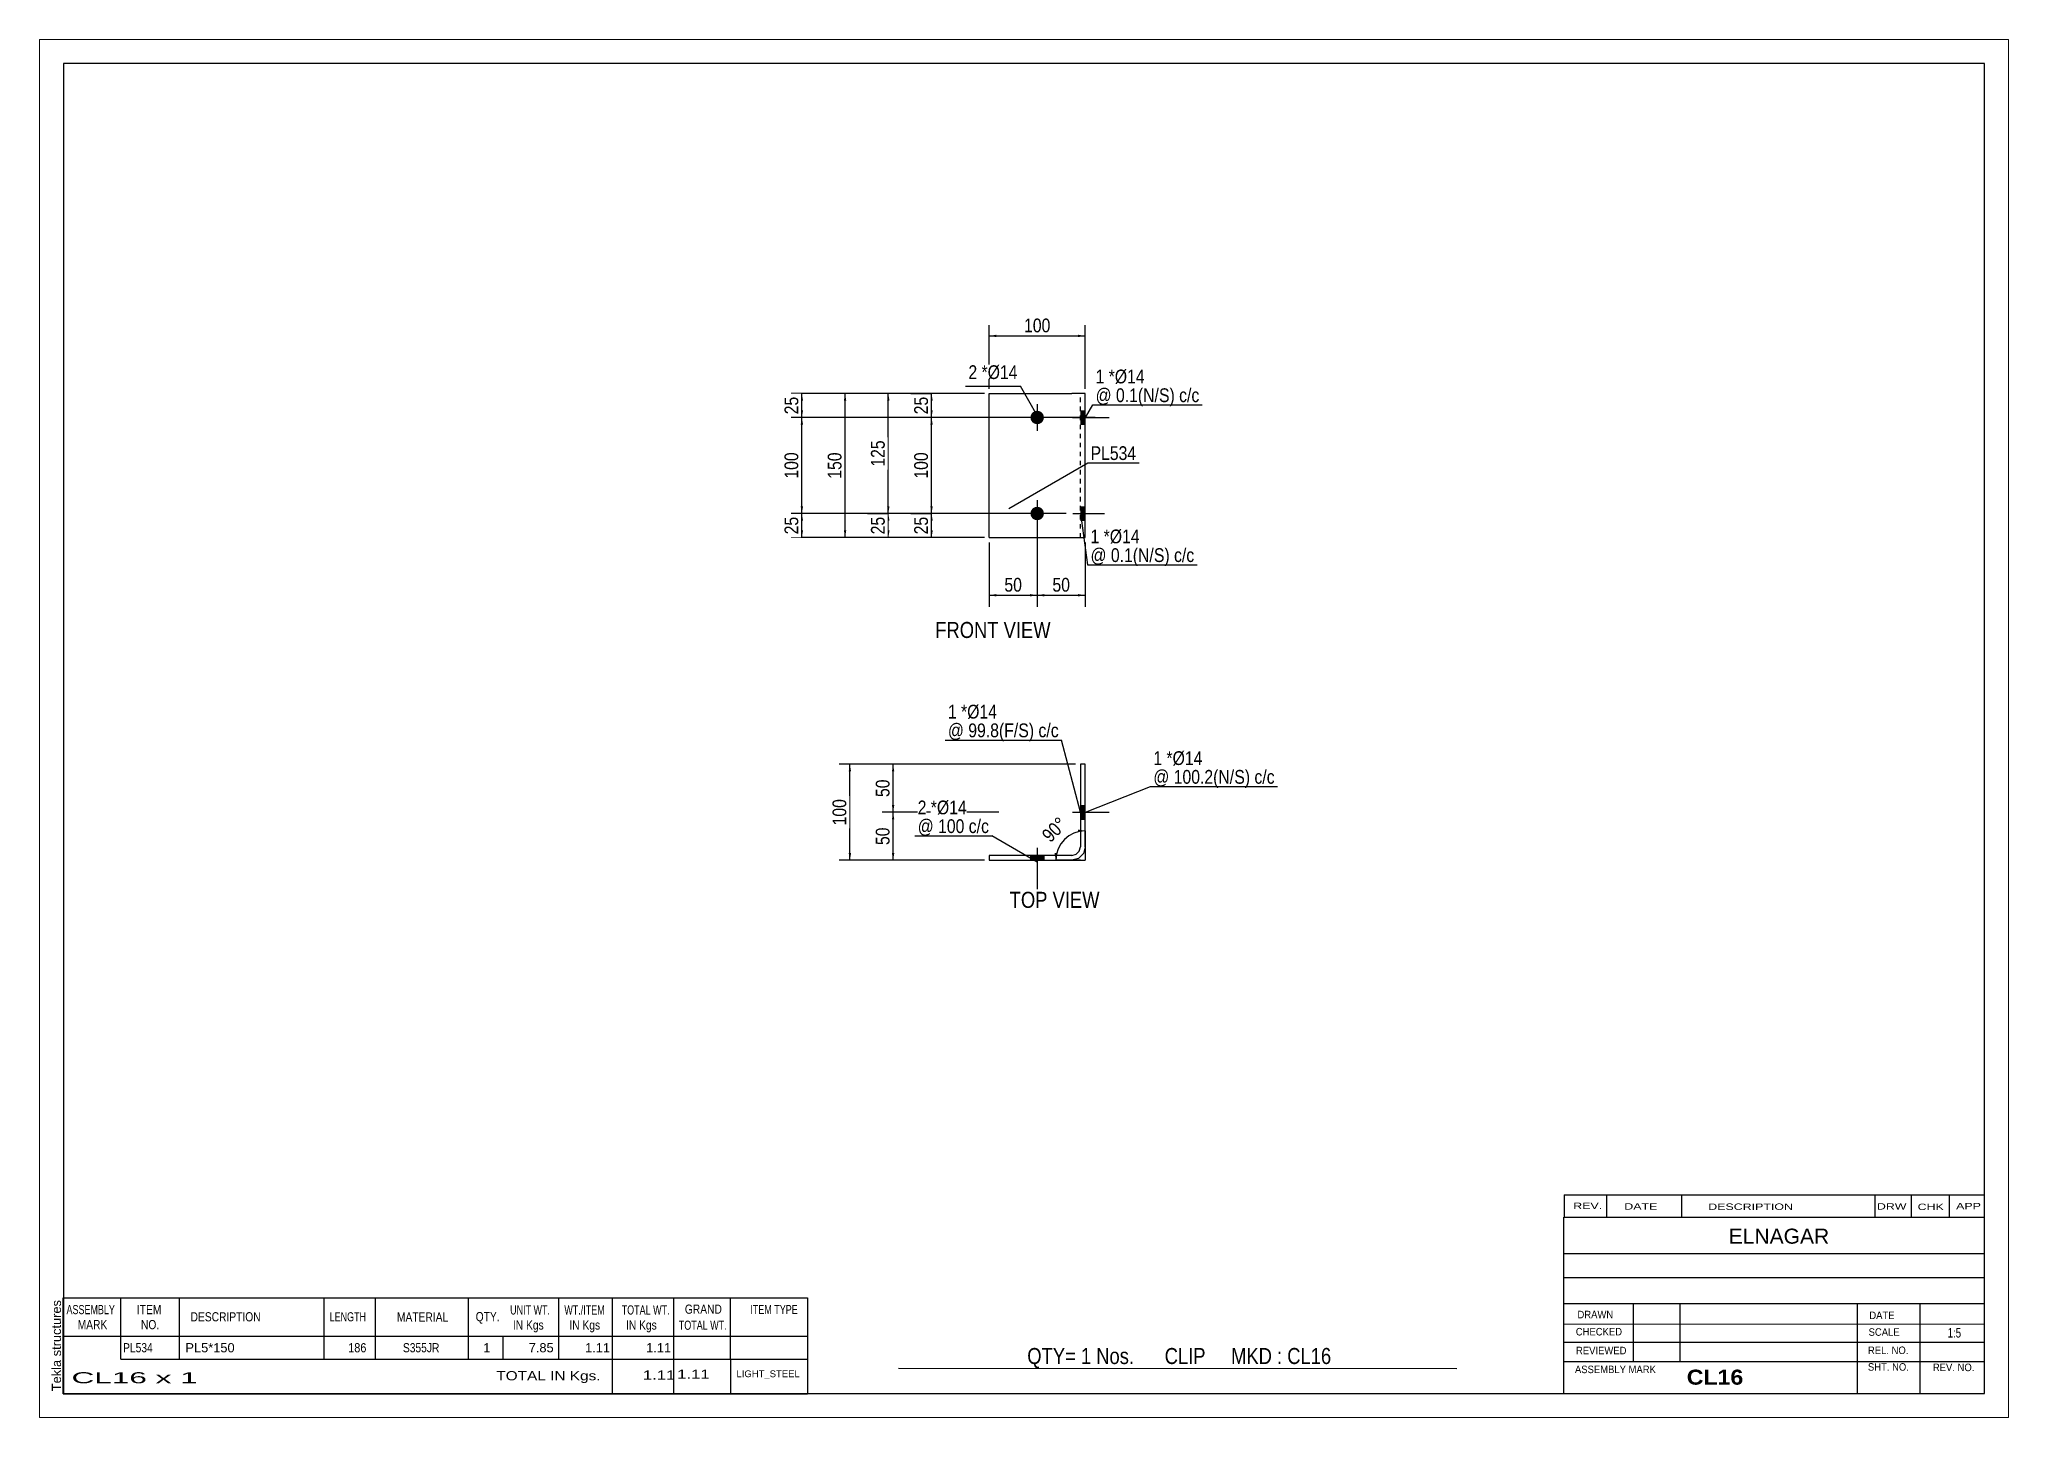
# Paper-space layout 'Layout1' of a CAD drawing. Header units: millimetres. Extents: x 0 to 410, y 0 to 287.
# The model-space entities are those that its viewports show. They can reach past a viewport. Long polylines and large blocks are cut down to what shows.
import ezdxf

# ---------------------------------------------------------------- set-up
doc = ezdxf.new("R2010")
doc.units = ezdxf.units.MM
doc.linetypes.add('DXK_LINE_DOT1', pattern=[1.8814, 0.9407, -0.9407])
doc.layers.add('Viewport layer', color=7, linetype='Continuous', plot=False)
doc.styles.add('Arial', font='ARIAL.TTF', dxfattribs={"height": 0.2})
doc.styles.add('Arial Bold', font='ARIALBD.TTF', dxfattribs={"height": 0.2})
doc.styles.add('Arial Narrow', font='ARIALN.TTF', dxfattribs={"height": 0.2})

# ---------------------------------------------------------------- blocks, each defined once
blk = doc.blocks.new('Unknown-629170742-1215')
at = {"color": 5, "linetype": 'Continuous'}
for p, q in [((405, 282), (5, 282)), ((5, 282), (5, 5)), ((405, 5), (405, 282)), ((5, 5), (405, 5))]:
    blk.add_line(p, q, dxfattribs=at)
at = {"color": 174, "linetype": 'Continuous', "style": 'Arial'}
blk.add_text('Tekla structures', height=1.9102, rotation=90, dxfattribs=at).set_placement((4.5, 5.5))
blk = doc.blocks.new('Unknown-629170742-11 - 1408')
at = {"color": 0, "linetype": 'Continuous'}
blk.add_wipeout([(210.59, 162.35), (210.59, 165.85), (186.52, 165.85), (186.52, 162.35)], dxfattribs=at)
at = {"color": 96, "linetype": 'Continuous', "style": 'Arial Narrow'}
blk.add_text('FRONT VIEW', height=3.34, dxfattribs=at).set_placement((186.52, 162.35))
blk = doc.blocks.new('Unknown-629170742-12 - 1236')
at = {"color": 0, "linetype": 'Continuous'}
blk.add_wipeout([(220.77, 106.15), (220.77, 109.65), (202.02, 109.65), (202.02, 106.15)], dxfattribs=at)
at = {"color": 96, "linetype": 'Continuous', "style": 'Arial Narrow'}
blk.add_text('TOP VIEW', height=3.34, dxfattribs=at).set_placement((202.02, 106.15))
blk = doc.blocks.new('Part-629170742-1425 - 1408')
at = {"color": 2, "linetype": 'Continuous'}
for p, q in [((197.75, 183.25), (197.75, 213.25)), ((197.75, 213.25), (214.95, 213.25)), ((217.75, 213.25), (214.95, 213.25)), ((217.75, 183.25), (217.75, 213.25)), ((197.75, 183.25), (217.75, 183.25))]:
    blk.add_line(p, q, dxfattribs=at)
at = {"color": 7, "linetype": 'DXK_LINE_DOT1'}
for p, q in [((216.75, 213.25), (215.85, 213.25)), ((216.75, 183.25), (216.75, 213.25))]:
    blk.add_line(p, q, dxfattribs=at)
blk = doc.blocks.new('Bolt-629170742-1498 - 1408')
at = {"linetype": 'Continuous'}
for points in [[(207.75, 209.67), (208.04, 209.64), (208.32, 209.55), (208.57, 209.4), (208.79, 209.21), (208.96, 208.97), (209.08, 208.7), (209.14, 208.42), (209.14, 208.12), (209.08, 207.84), (208.96, 207.57), (208.79, 207.33), (208.57, 207.14), (208.32, 206.99), (208.04, 206.9), (207.75, 206.87), (207.46, 206.9), (207.18, 206.99), (206.93, 207.14), (206.71, 207.33), (206.54, 207.57), (206.42, 207.84), (206.36, 208.12), (206.36, 208.42), (206.42, 208.7), (206.54, 208.97), (206.71, 209.21), (206.93, 209.4), (207.18, 209.55), (207.46, 209.64)], [(207.75, 189.67), (208.04, 189.64), (208.32, 189.55), (208.57, 189.4), (208.79, 189.21), (208.96, 188.97), (209.08, 188.7), (209.14, 188.42), (209.14, 188.12), (209.08, 187.84), (208.96, 187.57), (208.79, 187.33), (208.57, 187.14), (208.32, 186.99), (208.04, 186.9), (207.75, 186.87), (207.46, 186.9), (207.18, 186.99), (206.93, 187.14), (206.71, 187.33), (206.54, 187.57), (206.42, 187.84), (206.36, 188.12), (206.36, 188.42), (206.42, 188.7), (206.54, 188.97), (206.71, 189.21), (206.93, 189.4), (207.18, 189.55), (207.46, 189.64)]]:
    blk.add_hatch(color=3, dxfattribs=at).paths.add_polyline_path(points)
at = {"color": 3, "linetype": 'Continuous'}
for p, q in [((207.75, 211.07), (207.75, 205.47)), ((210.55, 208.27), (204.95, 208.27)), ((207.75, 191.07), (207.75, 185.47)), ((210.55, 188.27), (204.95, 188.27))]:
    blk.add_line(p, q, dxfattribs=at)
blk = doc.blocks.new('Bolt-629170742-1462 - 1408')
at = {"linetype": 'Continuous'}
blk.add_hatch(color=3, dxfattribs=at).paths.add_polyline_path([(216.75, 209.67), (216.75, 206.87), (217.75, 206.87), (217.75, 209.67)])
at = {"color": 3, "linetype": 'Continuous'}
for p, q in [((216.75, 209.67), (217.75, 209.67)), ((215.13, 208.27), (222.73, 208.27)), ((216.75, 206.87), (217.75, 206.87))]:
    blk.add_line(p, q, dxfattribs=at)
blk = doc.blocks.new('Bolt-629170742-1503 - 1408')
at = {"linetype": 'Continuous'}
blk.add_hatch(color=3, dxfattribs=at).paths.add_polyline_path([(216.75, 189.67), (216.75, 186.87), (217.75, 186.87), (217.75, 189.67)])
at = {"color": 3, "linetype": 'Continuous'}
for p, q in [((216.75, 189.67), (217.75, 189.67)), ((215.15, 188.27), (221.75, 188.27)), ((216.75, 186.87), (217.75, 186.87))]:
    blk.add_line(p, q, dxfattribs=at)
blk = doc.blocks.new('Bolt-629170742-1351 - 1236')
at = {"linetype": 'Continuous'}
blk.add_hatch(color=3, dxfattribs=at).paths.add_polyline_path([(217.75, 124.66), (217.75, 127.46), (216.75, 127.46), (216.75, 124.66)])
at = {"color": 3, "linetype": 'Continuous'}
for p, q in [((216.75, 127.46), (217.75, 127.46)), ((215.15, 126.06), (221.75, 126.06)), ((216.75, 124.66), (217.75, 124.66))]:
    blk.add_line(p, q, dxfattribs=at)
blk = doc.blocks.new('Part-629170742-1239 - 1236')
at = {"color": 2, "linetype": 'Continuous'}
for p, q in [((216.75, 136.06), (216.75, 118.86)), ((217.75, 136.06), (216.75, 136.06)), ((217.75, 118.86), (217.75, 136.06)), ((197.75, 117.06), (197.75, 116.06)), ((214.95, 117.06), (197.75, 117.06)), ((197.75, 116.06), (214.95, 116.06)), ((214.95, 117.06), (215.85, 117.3)), ((216.35, 116.44), (214.95, 116.06)), ((215.85, 117.3), (216.51, 117.96)), ((217.37, 117.46), (216.35, 116.44)), ((216.51, 117.96), (216.75, 118.86)), ((217.75, 118.86), (217.37, 117.46))]:
    blk.add_line(p, q, dxfattribs=at)
blk = doc.blocks.new('Bolt-629170742-1277 - 1236')
at = {"linetype": 'Continuous'}
blk.add_hatch(color=3, dxfattribs=at).paths.add_polyline_path([(217.75, 124.65), (217.75, 127.45), (216.75, 127.45), (216.75, 124.65)])
at = {"color": 3, "linetype": 'Continuous'}
for p, q in [((216.75, 127.45), (217.75, 127.45)), ((215.13, 126.05), (222.73, 126.05)), ((216.75, 124.65), (217.75, 124.65))]:
    blk.add_line(p, q, dxfattribs=at)
blk = doc.blocks.new('Bolt-629170742-1314 - 1236')
at = {"linetype": 'Continuous'}
blk.add_hatch(color=3, dxfattribs=at).paths.add_polyline_path([(209.15, 117.06), (206.35, 117.06), (206.35, 116.06), (209.15, 116.06)])
blk.add_hatch(color=3, dxfattribs=at).paths.add_polyline_path([(209.15, 117.06), (206.35, 117.06), (206.35, 116.06), (209.15, 116.06)])
at = {"color": 3, "linetype": 'Continuous'}
for p, q in [((206.35, 117.06), (206.35, 116.06)), ((206.35, 117.06), (206.35, 116.06)), ((207.75, 118.66), (207.75, 110.06)), ((207.75, 118.66), (207.75, 110.06)), ((209.15, 117.06), (209.15, 116.06)), ((209.15, 117.06), (209.15, 116.06))]:
    blk.add_line(p, q, dxfattribs=at)
blk = doc.blocks.new('StraightDimension-629170742-1591 - 1408')
at = {"linetype": 'Continuous'}
for points in [[(176.5, 186.77), (176.75, 188.27), (177, 186.77)], [(177, 184.75), (176.75, 183.25), (176.5, 184.75)]]:
    blk.add_hatch(color=7, dxfattribs=at).paths.add_polyline_path(points)
at = {"color": 7, "linetype": 'Continuous'}
for p, q in [((213.75, 188.27), (174.5, 188.27)), ((176.75, 183.25), (176.75, 188.27)), ((196.75, 183.25), (174.5, 183.25))]:
    blk.add_line(p, q, dxfattribs=at)
at = {"color": 0}
blk.add_wipeout([(176.6, 188.19), (172.4, 188.19), (172.4, 183.33), (176.6, 183.33)], dxfattribs=at)
at = {"color": 3, "style": 'Arial Narrow'}
blk.add_text('25', height=2.863, rotation=90.0002, dxfattribs=at).set_placement((176, 183.93))
blk = doc.blocks.new('StraightDimension-629170742-1562 - 1408')
at = {"linetype": 'Continuous'}
for points in [[(185.5, 186.77), (185.75, 188.27), (186, 186.77)], [(186, 184.75), (185.75, 183.25), (185.5, 184.75)]]:
    blk.add_hatch(color=7, dxfattribs=at).paths.add_polyline_path(points)
at = {"color": 7, "linetype": 'Continuous'}
for p, q in [((213.75, 188.27), (183.5, 188.27)), ((185.75, 183.25), (185.75, 188.27)), ((196.75, 183.25), (183.5, 183.25))]:
    blk.add_line(p, q, dxfattribs=at)
at = {"color": 0}
blk.add_wipeout([(185.6, 188.19), (181.4, 188.19), (181.4, 183.33), (185.6, 183.33)], dxfattribs=at)
at = {"color": 3, "style": 'Arial Narrow'}
blk.add_text('25', height=2.863, rotation=90.0002, dxfattribs=at).set_placement((185, 183.93))
blk = doc.blocks.new('StraightDimension-629170742-1505 - 1408')
at = {"linetype": 'Continuous'}
for points in [[(209.25, 171), (207.75, 171.25), (209.25, 171.5)], [(216.25, 171.5), (217.75, 171.25), (216.25, 171)]]:
    blk.add_hatch(color=7, dxfattribs=at).paths.add_polyline_path(points)
at = {"color": 7, "linetype": 'Continuous'}
for p, q in [((207.75, 187.27), (207.75, 168.85)), ((217.75, 182.25), (217.75, 168.85)), ((207.75, 171.25), (217.75, 171.25))]:
    blk.add_line(p, q, dxfattribs=at)
at = {"color": 0}
blk.add_wipeout([(215.18, 171.4), (215.18, 175.6), (210.32, 175.6), (210.32, 171.4)], dxfattribs=at)
at = {"color": 3, "style": 'Arial Narrow'}
blk.add_text('50', height=2.863, dxfattribs=at).set_placement((210.92, 172))
blk = doc.blocks.new('StraightDimension-629170742-1516 - 1408')
at = {"linetype": 'Continuous'}
for points in [[(199.25, 171), (197.75, 171.25), (199.25, 171.5)], [(206.25, 171.5), (207.75, 171.25), (206.25, 171)]]:
    blk.add_hatch(color=7, dxfattribs=at).paths.add_polyline_path(points)
at = {"color": 7, "linetype": 'Continuous'}
for p, q in [((207.75, 187.27), (207.75, 168.85)), ((197.75, 182.25), (197.75, 168.85)), ((197.75, 171.25), (207.75, 171.25))]:
    blk.add_line(p, q, dxfattribs=at)
at = {"color": 0}
blk.add_wipeout([(205.18, 171.4), (205.18, 175.6), (200.32, 175.6), (200.32, 171.4)], dxfattribs=at)
at = {"color": 3, "style": 'Arial Narrow'}
blk.add_text('50', height=2.863, dxfattribs=at).set_placement((200.92, 172))
blk = doc.blocks.new('StraightDimension-629170742-1527 - 1408')
at = {"linetype": 'Continuous'}
for points in [[(199.25, 225), (197.75, 225.25), (199.25, 225.5)], [(216.25, 225.5), (217.75, 225.25), (216.25, 225)]]:
    blk.add_hatch(color=7, dxfattribs=at).paths.add_polyline_path(points)
at = {"color": 7, "linetype": 'Continuous'}
for p, q in [((197.75, 214.25), (197.75, 227.5)), ((217.75, 214.25), (217.75, 227.5)), ((197.75, 225.25), (217.75, 225.25))]:
    blk.add_line(p, q, dxfattribs=at)
at = {"color": 0}
blk.add_wipeout([(211.09, 225.4), (211.09, 229.6), (204.41, 229.6), (204.41, 225.4)], dxfattribs=at)
at = {"color": 3, "style": 'Arial Narrow'}
blk.add_text('100', height=2.863, dxfattribs=at).set_placement((205.01, 226))
blk = doc.blocks.new('StraightDimension-629170742-1532 - 1408')
at = {"linetype": 'Continuous'}
for points in [[(185.5, 211.75), (185.75, 213.25), (186, 211.75)], [(186, 209.77), (185.75, 208.27), (185.5, 209.77)]]:
    blk.add_hatch(color=7, dxfattribs=at).paths.add_polyline_path(points)
at = {"color": 7, "linetype": 'Continuous'}
for p, q in [((196.75, 213.25), (183.5, 213.25)), ((185.75, 208.27), (185.75, 213.25)), ((219.81, 208.27), (183.5, 208.27))]:
    blk.add_line(p, q, dxfattribs=at)
at = {"color": 0}
blk.add_wipeout([(185.6, 213.19), (181.4, 213.19), (181.4, 208.33), (185.6, 208.33)], dxfattribs=at)
at = {"color": 3, "style": 'Arial Narrow'}
blk.add_text('25', height=2.863, rotation=90.0002, dxfattribs=at).set_placement((185, 208.93))
blk = doc.blocks.new('StraightDimension-629170742-1542 - 1408')
at = {"linetype": 'Continuous'}
for points in [[(185.5, 206.77), (185.75, 208.27), (186, 206.77)], [(186, 189.77), (185.75, 188.27), (185.5, 189.77)]]:
    blk.add_hatch(color=7, dxfattribs=at).paths.add_polyline_path(points)
at = {"color": 7, "linetype": 'Continuous'}
for p, q in [((219.81, 208.27), (183.5, 208.27)), ((185.75, 188.27), (185.75, 208.27)), ((213.75, 188.27), (183.5, 188.27))]:
    blk.add_line(p, q, dxfattribs=at)
at = {"color": 0}
blk.add_wipeout([(185.6, 201.61), (181.4, 201.61), (181.4, 194.93), (185.6, 194.93)], dxfattribs=at)
at = {"color": 3, "style": 'Arial Narrow'}
blk.add_text('100', height=2.863, rotation=90.0002, dxfattribs=at).set_placement((185, 195.53))
blk = doc.blocks.new('StraightDimension-629170742-1578 - 1408')
at = {"linetype": 'Continuous'}
for points in [[(176.5, 211.75), (176.75, 213.25), (177, 211.75)], [(177, 189.77), (176.75, 188.27), (176.5, 189.77)]]:
    blk.add_hatch(color=7, dxfattribs=at).paths.add_polyline_path(points)
at = {"color": 7, "linetype": 'Continuous'}
for p, q in [((196.75, 213.25), (174.5, 213.25)), ((176.75, 188.27), (176.75, 213.25)), ((213.75, 188.27), (174.5, 188.27))]:
    blk.add_line(p, q, dxfattribs=at)
at = {"color": 0}
blk.add_wipeout([(176.6, 204.1), (172.4, 204.1), (172.4, 197.42), (176.6, 197.42)], dxfattribs=at)
at = {"color": 3, "style": 'Arial Narrow'}
blk.add_text('125', height=2.863, rotation=90.0002, dxfattribs=at).set_placement((176, 198.02))
blk = doc.blocks.new('StraightDimension-629170742-1607 - 1408')
at = {"linetype": 'Continuous'}
for points in [[(167.5, 211.75), (167.75, 213.25), (168, 211.75)], [(168, 184.75), (167.75, 183.25), (167.5, 184.75)]]:
    blk.add_hatch(color=7, dxfattribs=at).paths.add_polyline_path(points)
at = {"color": 7, "linetype": 'Continuous'}
for p, q in [((196.75, 213.25), (165.5, 213.25)), ((167.75, 183.25), (167.75, 213.25)), ((196.75, 183.25), (165.5, 183.25))]:
    blk.add_line(p, q, dxfattribs=at)
at = {"color": 0}
blk.add_wipeout([(167.6, 201.59), (163.4, 201.59), (163.4, 194.91), (167.6, 194.91)], dxfattribs=at)
at = {"color": 3, "style": 'Arial Narrow'}
blk.add_text('150', height=2.863, rotation=90.0002, dxfattribs=at).set_placement((167, 195.51))
blk = doc.blocks.new('StraightDimension-629170742-1614 - 1408')
at = {"linetype": 'Continuous'}
for points in [[(158.5, 211.75), (158.75, 213.25), (159, 211.75)], [(159, 209.77), (158.75, 208.27), (158.5, 209.77)]]:
    blk.add_hatch(color=7, dxfattribs=at).paths.add_polyline_path(points)
at = {"color": 7, "linetype": 'Continuous'}
for p, q in [((196.75, 213.25), (156.5, 213.25)), ((158.75, 208.27), (158.75, 213.25)), ((206.75, 208.27), (156.5, 208.27))]:
    blk.add_line(p, q, dxfattribs=at)
at = {"color": 0}
blk.add_wipeout([(158.6, 213.19), (154.4, 213.19), (154.4, 208.33), (158.6, 208.33)], dxfattribs=at)
at = {"color": 3, "style": 'Arial Narrow'}
blk.add_text('25', height=2.863, rotation=90.0002, dxfattribs=at).set_placement((158, 208.93))
blk = doc.blocks.new('StraightDimension-629170742-1620 - 1408')
at = {"linetype": 'Continuous'}
for points in [[(158.5, 206.77), (158.75, 208.27), (159, 206.77)], [(159, 189.77), (158.75, 188.27), (158.5, 189.77)]]:
    blk.add_hatch(color=7, dxfattribs=at).paths.add_polyline_path(points)
at = {"color": 7, "linetype": 'Continuous'}
for p, q in [((206.75, 208.27), (156.5, 208.27)), ((158.75, 188.27), (158.75, 208.27)), ((206.75, 188.27), (156.5, 188.27))]:
    blk.add_line(p, q, dxfattribs=at)
at = {"color": 0}
blk.add_wipeout([(158.6, 201.61), (154.4, 201.61), (154.4, 194.93), (158.6, 194.93)], dxfattribs=at)
at = {"color": 3, "style": 'Arial Narrow'}
blk.add_text('100', height=2.863, rotation=90.0002, dxfattribs=at).set_placement((158, 195.53))
blk = doc.blocks.new('StraightDimension-629170742-1628 - 1408')
at = {"linetype": 'Continuous'}
for points in [[(158.5, 186.77), (158.75, 188.27), (159, 186.77)], [(159, 184.75), (158.75, 183.25), (158.5, 184.75)]]:
    blk.add_hatch(color=7, dxfattribs=at).paths.add_polyline_path(points)
at = {"color": 7, "linetype": 'Continuous'}
for p, q in [((206.75, 188.27), (156.5, 188.27)), ((158.75, 183.25), (158.75, 188.27)), ((196.75, 183.25), (156.5, 183.25))]:
    blk.add_line(p, q, dxfattribs=at)
at = {"color": 0}
blk.add_wipeout([(158.6, 188.19), (154.4, 188.19), (154.4, 183.33), (158.6, 183.33)], dxfattribs=at)
at = {"color": 3, "style": 'Arial Narrow'}
blk.add_text('25', height=2.863, rotation=90.0002, dxfattribs=at).set_placement((158, 183.93))
blk = doc.blocks.new('AngleDimension-629170742-1353 - 1236')
at = {"linetype": 'Continuous'}
for points in [[(216.25, 122.45), (217.75, 122.2), (216.25, 121.95)], [(211.86, 117.56), (211.61, 116.06), (211.36, 117.56)]]:
    blk.add_hatch(color=7, dxfattribs=at).paths.add_polyline_path(points)
at = {"color": 7, "linetype": 'Continuous'}
for p, q in [((217.75, 122.2), (217.75, 116.06)), ((216.75, 116.06), (211.61, 116.06)), ((211.61, 116.06), (217.75, 116.06))]:
    blk.add_line(p, q, dxfattribs=at)
blk.add_arc((217.75, 116.06), 6.14, 90, 180, dxfattribs=at)
at = {"color": 0}
blk.add_wipeout([(215.06, 123.32), (212.09, 126.29), (207.52, 121.73), (210.49, 118.76)], dxfattribs=at)
at = {"color": 3, "style": 'Arial Narrow'}
blk.add_text('90°', height=2.863, rotation=45.0001, dxfattribs=at).set_placement((210.49, 119.6))
blk = doc.blocks.new('StraightDimension-629170742-1360 - 1236')
at = {"linetype": 'Continuous'}
for points in [[(177.5, 134.56), (177.75, 136.06), (178, 134.56)], [(178, 127.56), (177.75, 126.06), (177.5, 127.56)]]:
    blk.add_hatch(color=7, dxfattribs=at).paths.add_polyline_path(points)
at = {"color": 7, "linetype": 'Continuous'}
for p, q in [((215.75, 136.06), (175.5, 136.06)), ((177.75, 126.06), (177.75, 136.06)), ((199.75, 126.06), (175.5, 126.06))]:
    blk.add_line(p, q, dxfattribs=at)
at = {"color": 0}
blk.add_wipeout([(177.6, 133.49), (173.4, 133.49), (173.4, 128.63), (177.6, 128.63)], dxfattribs=at)
at = {"color": 3, "style": 'Arial Narrow'}
blk.add_text('50', height=2.863, rotation=90.0002, dxfattribs=at).set_placement((177, 129.23))
blk = doc.blocks.new('StraightDimension-629170742-1382 - 1236')
at = {"linetype": 'Continuous'}
for points in [[(177.5, 124.56), (177.75, 126.06), (178, 124.56)], [(178, 117.56), (177.75, 116.06), (177.5, 117.56)]]:
    blk.add_hatch(color=7, dxfattribs=at).paths.add_polyline_path(points)
at = {"color": 7, "linetype": 'Continuous'}
for p, q in [((199.75, 126.06), (175.5, 126.06)), ((177.75, 116.06), (177.75, 126.06)), ((196.75, 116.06), (175.5, 116.06))]:
    blk.add_line(p, q, dxfattribs=at)
at = {"color": 0}
blk.add_wipeout([(177.6, 123.49), (173.4, 123.49), (173.4, 118.63), (177.6, 118.63)], dxfattribs=at)
at = {"color": 3, "style": 'Arial Narrow'}
blk.add_text('50', height=2.863, rotation=90.0002, dxfattribs=at).set_placement((177, 119.23))
blk = doc.blocks.new('StraightDimension-629170742-1393 - 1236')
at = {"linetype": 'Continuous'}
for points in [[(168.5, 134.56), (168.75, 136.06), (169, 134.56)], [(169, 117.56), (168.75, 116.06), (168.5, 117.56)]]:
    blk.add_hatch(color=7, dxfattribs=at).paths.add_polyline_path(points)
at = {"color": 7, "linetype": 'Continuous'}
for p, q in [((215.75, 136.06), (166.5, 136.06)), ((168.75, 116.06), (168.75, 136.06)), ((196.75, 116.06), (166.5, 116.06))]:
    blk.add_line(p, q, dxfattribs=at)
at = {"color": 0}
blk.add_wipeout([(168.6, 129.41), (164.4, 129.41), (164.4, 122.72), (168.6, 122.72)], dxfattribs=at)
at = {"color": 3, "style": 'Arial Narrow'}
blk.add_text('100', height=2.863, rotation=90.0002, dxfattribs=at).set_placement((168, 123.32))
blk = doc.blocks.new('CBS_BOM-629170742-1733')
at = {"color": 7, "linetype": 'Continuous'}
for p, q in [((4.97, 16.97), (4.97, 24.97)), ((4.97, 24.97), (159.89, 24.97)), ((16.97, 16.97), (16.97, 24.97)), ((29.16, 16.97), (29.16, 24.97)), ((59.32, 16.97), (59.32, 24.97)), ((70, 16.97), (70, 24.97)), ((89.32, 16.97), (89.32, 24.97)), ((108.12, 16.97), (108.12, 24.97)), ((119.33, 16.97), (119.33, 24.97)), ((132.12, 16.97), (132.12, 24.97)), ((143.87, 16.97), (143.87, 24.97)), ((159.89, 24.96), (159.89, 16.98)), ((4.97, 16.97), (159.89, 16.97)), ((4.97, 12.17), (4.97, 16.97)), ((16.97, 12.17), (16.97, 16.97)), ((29.16, 12.17), (29.16, 16.97)), ((59.32, 12.17), (59.32, 16.97)), ((70, 12.17), (70, 16.97)), ((89.32, 12.17), (89.32, 16.97)), ((96.58, 12.17), (96.58, 16.97)), ((108.12, 12.17), (108.12, 16.97)), ((119.33, 12.17), (119.33, 16.97)), ((132.12, 12.17), (132.12, 16.97)), ((143.89, 12.17), (143.89, 16.97)), ((159.89, 16.96), (159.89, 12.17)), ((4.97, 4.97), (4.97, 12.15)), ((16.97, 12.17), (159.89, 12.17)), ((119.33, 4.97), (119.33, 12.15)), ((132.12, 4.97), (132.12, 12.15)), ((143.93, 4.97), (143.93, 12.15)), ((159.89, 12.17), (159.89, 4.97)), ((4.97, 4.97), (159.89, 4.97))]:
    blk.add_line(p, q, dxfattribs=at)
at = {"color": 3, "linetype": 'Continuous', "style": 'Arial'}
for s, height, width, p in [('ASSEMBLY', 1.91, 0.7, (5.65, 21.54)), ('ITEM', 1.91, 0.8, (20.3, 21.54)), ('DESCRIPTION', 1.9102, 0.8, (31.48, 20.04)), ('LENGTH', 1.91, 0.7, (60.43, 20.04)), ('MATERIAL', 1.91, 0.8, (74.45, 19.99)), ('QTY.', 1.91, 0.8, (90.84, 20.07)), ('UNIT WT.', 1.91, 0.7, (98.01, 21.47)), ('WT./ITEM', 1.91, 0.7, (109.3, 21.47)), ('TOTAL WT.', 1.91, 0.7, (121.24, 21.47)), ('GRAND', 1.91, 0.8, (134.39, 21.63)), ('ITEM TYPE', 1.91, 0.7, (148.03, 21.55)), ('MARK', 1.91, 0.8, (7.97, 18.41)), ('NO.', 1.91, 0.8, (21.15, 18.41)), ('IN Kgs', 1.91, 0.8, (98.59, 18.33)), ('IN Kgs', 1.91, 0.8, (110.34, 18.33)), ('IN Kgs', 1.91, 0.8, (122.13, 18.33)), ('TOTAL WT.', 1.91, 0.7, (133.13, 18.29))]:
    blk.add_text(s, height=height, dxfattribs=dict(at, width=width)).set_placement(p)
at = {"color": 7, "linetype": 'Continuous', "style": 'Arial'}
for s, width, p in [('PL534', 0.8, (17.43, 13.6)), ('186', 0.85, (64.3, 13.6)), ('S355JR', 0.8, (75.69, 13.6))]:
    blk.add_text(s, height=1.91, dxfattribs=dict(at, width=width)).set_placement(p)
for s, p in [('PL5*150', (30.41, 13.6)), ('1', (92.41, 13.6)), ('7.85', (101.88, 13.6)), ('1.11', (113.62, 13.6)), ('1.11', (126.33, 13.6))]:
    blk.add_text(s, height=1.91, dxfattribs=at).set_placement(p)
at = {"color": 6, "linetype": 'Continuous', "style": 'Arial'}
for s, height, width, p in [('CL16 x 1', 2.292, 2.05, (6.69, 7.16)), ('TOTAL IN Kgs.', 1.9102, 1.2, (95.13, 7.77)), ('1.11', 1.91, 1.3, (125.65, 7.92)), ('1.11', 1.91, 1.3, (132.79, 8.08))]:
    blk.add_text(s, height=height, dxfattribs=dict(at, width=width)).set_placement(p)
blk.add_text('LIGHT_STEEL', height=1.4135, dxfattribs=at).set_placement((145.14, 8.42))
blk = doc.blocks.new('CBS_CALLOFF-629170742-1734')
at = {"color": 7, "linetype": 'Continuous'}
blk.add_line((178.88, 10.27), (295.11, 10.25), dxfattribs=at)
at = {"color": 3, "linetype": 'Continuous', "style": 'Arial Narrow'}
blk.add_text('QTY= 1 Nos.      CLIP     MKD : CL16', height=3.3405, dxfattribs=at).set_placement((205.68, 11.16))
blk = doc.blocks.new('CBS_NAME_BLOG-629170742-1735')
at = {"color": 7, "linetype": 'Continuous'}
for p, q in [((317.41, 41.75), (404.93, 41.75)), ((317.41, 5.04), (317.41, 41.75)), ((317.41, 34.21), (404.93, 34.21)), ((317.48, 29.16), (405, 29.16)), ((317.41, 23.79), (404.93, 23.79)), ((331.93, 11.68), (331.93, 23.78)), ((341.62, 11.71), (341.62, 23.78)), ((378.53, 5.04), (378.53, 23.77)), ((391.58, 5.04), (391.58, 23.78)), ((317.42, 19.49), (405, 19.51)), ((317.41, 15.74), (404.93, 15.74)), ((317.41, 11.7), (404.93, 11.7)), ((317.41, 5), (405, 5))]:
    blk.add_line(p, q, dxfattribs=at)
at = {"color": 3, "linetype": 'Continuous', "style": 'Arial'}
blk.add_text('ELNAGAR', height=3.133, dxfattribs=at).set_placement((351.73, 36.22))
at = {"color": 3, "linetype": 'Continuous'}
for s, height, style, width, p in [('DRAWN', 1.566, 'Arial', 0.9, (320.24, 20.68)), ('DATE', 1.566, 'Arial', 0.9, (381, 20.52)), ('CHECKED', 1.566, 'Arial', 0.9, (319.89, 17.11)), ('SCALE', 1.566, 'Arial', 0.9, (380.85, 17.04)), ('1:5', 1.957, 'Arial Narrow', 0.9, (397.3, 16.68)), ('REVIEWED', 1.566, 'Arial', 0.9, (319.93, 13.19)), ('REL. NO.', 1.566, 'Arial', 0.9, (380.71, 13.24)), ('ASSEMBLY MARK', 1.5663, 'Arial', 0.9, (319.71, 9.26)), ('CL16', 3.131, 'Arial Bold', 1.1, (342.99, 6.86)), ('SHT. NO.', 1.566, 'Arial', 0.9, (380.71, 9.77)), ('REV. NO.', 1.566, 'Arial', 0.9, (394.23, 9.68))]:
    blk.add_text(s, height=height, dxfattribs=dict(at, style=style, width=width)).set_placement(p)
blk = doc.blocks.new('CBS_REVISION-629170742-1736')
at = {"color": 7, "linetype": 'Continuous'}
for p, q in [((317.49, 46.38), (404.99, 46.38)), ((317.49, 46.38), (317.49, 41.75)), ((326.29, 46.38), (326.29, 41.75)), ((341.88, 46.38), (341.88, 41.81)), ((382.14, 46.38), (382.14, 41.75)), ((389.68, 46.38), (389.68, 41.75)), ((397.63, 46.38), (397.63, 41.75)), ((317.49, 41.75), (404.99, 41.75))]:
    blk.add_line(p, q, dxfattribs=at)
at = {"color": 7, "style": 'Arial Narrow', "width": 1.7}
for s, height, p in [('REV.', 1.326, (319.35, 43.43)), ('DATE', 1.326, (329.98, 43.31)), ('DESCRIPTION', 1.3257, (347.46, 43.26)), ('DRW', 1.326, (382.57, 43.32)), ('CHK', 1.326, (391.06, 43.23)), ('APP', 1.326, (399.06, 43.38))]:
    blk.add_text(s, height=height, dxfattribs=at).set_placement(p)
blk = doc.blocks.new('Mark-629170742-1421 - 1408')
at = {"color": 0}
blk.add_wipeout([(228.37, 199.41), (228.37, 202.41), (218.86, 202.41), (218.86, 199.41)], dxfattribs=at)
blk.add_wipeout([(228.37, 199.41), (228.37, 202.41), (218.86, 202.41), (218.86, 199.41)], dxfattribs=at)
at = {"color": 7, "linetype": 'Continuous'}
for p, q in [((201.81, 189.31), (218.26, 198.81)), ((218.26, 198.81), (228.97, 198.81))]:
    blk.add_line(p, q, dxfattribs=at)
at = {"color": 3, "style": 'Arial Narrow'}
blk.add_text('PL534', height=2.863, dxfattribs=at).set_placement((218.86, 199.41))
blk = doc.blocks.new('Mark-629170742-1458 - 1408')
at = {"color": 0}
blk.add_wipeout([(221.74, 215.37), (221.74, 218.37), (219.91, 218.37), (219.91, 215.37)], dxfattribs=at)
blk.add_wipeout([(221.74, 215.37), (221.74, 218.37), (219.91, 218.37), (219.91, 215.37)], dxfattribs=at)
blk.add_wipeout([(223.91, 215.37), (223.91, 218.37), (222.64, 218.37), (222.64, 215.37)], dxfattribs=at)
blk.add_wipeout([(223.91, 215.37), (223.91, 218.37), (222.64, 218.37), (222.64, 215.37)], dxfattribs=at)
blk.add_wipeout([(230.13, 215.37), (230.13, 218.37), (223.91, 218.37), (223.91, 215.37)], dxfattribs=at)
blk.add_wipeout([(230.13, 215.37), (230.13, 218.37), (223.91, 218.37), (223.91, 215.37)], dxfattribs=at)
at = {"color": 3, "style": 'Arial Narrow'}
blk.add_text('*', height=2.86, dxfattribs=at).set_placement((222.64, 215.37))
at = {"color": 0}
blk.add_wipeout([(241.51, 211.47), (241.51, 214.47), (219.91, 214.47), (219.91, 211.47)], dxfattribs=at)
blk.add_wipeout([(241.51, 211.47), (241.51, 214.47), (219.91, 214.47), (219.91, 211.47)], dxfattribs=at)
at = {"color": 7, "linetype": 'Continuous'}
for p, q in [((217.81, 208.27), (219.31, 210.87)), ((219.31, 210.87), (242.11, 210.87))]:
    blk.add_line(p, q, dxfattribs=at)
at = {"color": 3, "style": 'Arial Narrow'}
for s, height, p in [('1', 2.86, (219.91, 215.37)), ('Ø14', 2.863, (223.91, 215.37)), ('@ 0.1(N/', 2.863, (219.91, 211.47)), ('S) c/', 2.863, (233.11, 211.47)), ('c', 2.86, (239.86, 211.47))]:
    blk.add_text(s, height=height, dxfattribs=at).set_placement(p)
blk = doc.blocks.new('Mark-629170742-1494 - 1408')
at = {"color": 0}
blk.add_wipeout([(195.26, 216.27), (195.26, 219.27), (193.43, 219.27), (193.43, 216.27)], dxfattribs=at)
blk.add_wipeout([(195.26, 216.27), (195.26, 219.27), (193.43, 219.27), (193.43, 216.27)], dxfattribs=at)
blk.add_wipeout([(197.44, 216.27), (197.44, 219.27), (196.16, 219.27), (196.16, 216.27)], dxfattribs=at)
blk.add_wipeout([(197.44, 216.27), (197.44, 219.27), (196.16, 219.27), (196.16, 216.27)], dxfattribs=at)
at = {"color": 3, "style": 'Arial Narrow'}
blk.add_text('2', height=2.86, dxfattribs=at).set_placement((193.43, 216.27))
at = {"color": 0}
blk.add_wipeout([(203.65, 216.27), (203.65, 219.27), (197.44, 219.27), (197.44, 216.27)], dxfattribs=at)
blk.add_wipeout([(203.65, 216.27), (203.65, 219.27), (197.44, 219.27), (197.44, 216.27)], dxfattribs=at)
at = {"color": 7, "linetype": 'Continuous'}
for p in [(192.83, 214.77), (207.75, 208.71)]:
    blk.add_line(p, (204.25, 214.77), dxfattribs=at)
at = {"color": 3, "style": 'Arial Narrow'}
for s, height, p in [('*', 2.86, (196.16, 216.27)), ('Ø14', 2.863, (197.44, 216.27))]:
    blk.add_text(s, height=height, dxfattribs=at).set_placement(p)
blk = doc.blocks.new('Mark-629170742-1499 - 1408')
at = {"color": 0}
blk.add_wipeout([(220.68, 182.07), (220.68, 185.07), (218.85, 185.07), (218.85, 182.07)], dxfattribs=at)
blk.add_wipeout([(220.68, 182.07), (220.68, 185.07), (218.85, 185.07), (218.85, 182.07)], dxfattribs=at)
blk.add_wipeout([(222.86, 182.07), (222.86, 185.07), (221.58, 185.07), (221.58, 182.07)], dxfattribs=at)
blk.add_wipeout([(222.86, 182.07), (222.86, 185.07), (221.58, 185.07), (221.58, 182.07)], dxfattribs=at)
blk.add_wipeout([(229.07, 182.07), (229.07, 185.07), (222.86, 185.07), (222.86, 182.07)], dxfattribs=at)
blk.add_wipeout([(229.07, 182.07), (229.07, 185.07), (222.86, 185.07), (222.86, 182.07)], dxfattribs=at)
at = {"color": 3, "style": 'Arial Narrow'}
blk.add_text('*', height=2.86, dxfattribs=at).set_placement((221.58, 182.07))
at = {"color": 0}
blk.add_wipeout([(240.45, 178.17), (240.45, 181.17), (218.85, 181.17), (218.85, 178.17)], dxfattribs=at)
blk.add_wipeout([(240.45, 178.17), (240.45, 181.17), (218.85, 181.17), (218.85, 178.17)], dxfattribs=at)
at = {"color": 7, "linetype": 'Continuous'}
for p, q in [((216.75, 188.27), (218.25, 177.57)), ((218.25, 177.57), (241.05, 177.57))]:
    blk.add_line(p, q, dxfattribs=at)
at = {"color": 3, "style": 'Arial Narrow'}
for s, height, p in [('1', 2.86, (218.85, 182.07)), ('Ø14', 2.863, (222.86, 182.07)), ('@ 0.1(N/', 2.863, (218.85, 178.17)), ('S) c/', 2.863, (232.05, 178.17)), ('c', 2.86, (238.8, 178.17))]:
    blk.add_text(s, height=height, dxfattribs=at).set_placement(p)
blk = doc.blocks.new('Mark-629170742-1272 - 1236')
at = {"color": 0}
blk.add_wipeout([(233.76, 135.9), (233.76, 138.9), (231.93, 138.9), (231.93, 135.9)], dxfattribs=at)
blk.add_wipeout([(233.76, 135.9), (233.76, 138.9), (231.93, 138.9), (231.93, 135.9)], dxfattribs=at)
blk.add_wipeout([(235.94, 135.9), (235.94, 138.9), (234.66, 138.9), (234.66, 135.9)], dxfattribs=at)
blk.add_wipeout([(235.94, 135.9), (235.94, 138.9), (234.66, 138.9), (234.66, 135.9)], dxfattribs=at)
blk.add_wipeout([(242.15, 135.9), (242.15, 138.9), (235.94, 138.9), (235.94, 135.9)], dxfattribs=at)
blk.add_wipeout([(242.15, 135.9), (242.15, 138.9), (235.94, 138.9), (235.94, 135.9)], dxfattribs=at)
at = {"color": 3, "style": 'Arial Narrow'}
blk.add_text('*', height=2.86, dxfattribs=at).set_placement((234.66, 135.9))
at = {"color": 0}
blk.add_wipeout([(257.19, 132), (257.19, 135), (231.93, 135), (231.93, 132)], dxfattribs=at)
blk.add_wipeout([(257.19, 132), (257.19, 135), (231.93, 135), (231.93, 132)], dxfattribs=at)
at = {"color": 7, "linetype": 'Continuous'}
for p, q in [((217.81, 126.05), (231.33, 131.4)), ((231.33, 131.4), (257.79, 131.4))]:
    blk.add_line(p, q, dxfattribs=at)
at = {"color": 3, "style": 'Arial Narrow'}
for s, height, p in [('1', 2.86, (231.93, 135.9)), ('Ø14', 2.863, (235.94, 135.9)), ('@ 100.2(N/', 2.863, (231.93, 132)), ('S) c/', 2.863, (248.79, 132)), ('c', 2.86, (255.54, 132))]:
    blk.add_text(s, height=height, dxfattribs=at).set_placement(p)
blk = doc.blocks.new('Mark-629170742-1310 - 1236')
at = {"color": 0}
blk.add_wipeout([(184.69, 125.63), (184.69, 128.63), (182.87, 128.63), (182.87, 125.63)], dxfattribs=at)
blk.add_wipeout([(184.69, 125.63), (184.69, 128.63), (182.87, 128.63), (182.87, 125.63)], dxfattribs=at)
blk.add_wipeout([(186.87, 125.63), (186.87, 128.63), (185.59, 128.63), (185.59, 125.63)], dxfattribs=at)
blk.add_wipeout([(186.87, 125.63), (186.87, 128.63), (185.59, 128.63), (185.59, 125.63)], dxfattribs=at)
blk.add_wipeout([(193.08, 125.63), (193.08, 128.63), (186.87, 128.63), (186.87, 125.63)], dxfattribs=at)
blk.add_wipeout([(193.08, 125.63), (193.08, 128.63), (186.87, 128.63), (186.87, 125.63)], dxfattribs=at)
at = {"color": 3, "style": 'Arial Narrow'}
blk.add_text('*', height=2.86, dxfattribs=at).set_placement((185.59, 125.63))
at = {"color": 0}
blk.add_wipeout([(197.71, 121.73), (197.71, 124.73), (182.87, 124.73), (182.87, 121.73)], dxfattribs=at)
blk.add_wipeout([(197.71, 121.73), (197.71, 124.73), (182.87, 124.73), (182.87, 121.73)], dxfattribs=at)
at = {"color": 7, "linetype": 'Continuous'}
for p in [(182.27, 121.13), (207.75, 115.67)]:
    blk.add_line(p, (198.31, 121.13), dxfattribs=at)
at = {"color": 3, "style": 'Arial Narrow'}
for s, height, p in [('2', 2.86, (182.87, 125.63)), ('Ø14', 2.863, (186.87, 125.63)), ('@ 100 c/', 2.863, (182.87, 121.73)), ('c', 2.86, (196.07, 121.73))]:
    blk.add_text(s, height=height, dxfattribs=at).set_placement(p)
blk = doc.blocks.new('Mark-629170742-1347 - 1236')
at = {"color": 0}
blk.add_wipeout([(190.99, 145.58), (190.99, 148.58), (189.16, 148.58), (189.16, 145.58)], dxfattribs=at)
blk.add_wipeout([(190.99, 145.58), (190.99, 148.58), (189.16, 148.58), (189.16, 145.58)], dxfattribs=at)
blk.add_wipeout([(193.17, 145.58), (193.17, 148.58), (191.89, 148.58), (191.89, 145.58)], dxfattribs=at)
blk.add_wipeout([(193.17, 145.58), (193.17, 148.58), (191.89, 148.58), (191.89, 145.58)], dxfattribs=at)
blk.add_wipeout([(199.38, 145.58), (199.38, 148.58), (193.17, 148.58), (193.17, 145.58)], dxfattribs=at)
blk.add_wipeout([(199.38, 145.58), (199.38, 148.58), (193.17, 148.58), (193.17, 145.58)], dxfattribs=at)
at = {"color": 3, "style": 'Arial Narrow'}
blk.add_text('*', height=2.86, dxfattribs=at).set_placement((191.89, 145.58))
at = {"color": 0}
blk.add_wipeout([(212.22, 141.68), (212.22, 144.68), (189.16, 144.68), (189.16, 141.68)], dxfattribs=at)
blk.add_wipeout([(212.22, 141.68), (212.22, 144.68), (189.16, 144.68), (189.16, 141.68)], dxfattribs=at)
at = {"color": 7, "linetype": 'Continuous'}
for p in [(188.56, 141.08), (216.75, 126.06)]:
    blk.add_line(p, (212.82, 141.08), dxfattribs=at)
at = {"color": 3, "style": 'Arial Narrow'}
for s, height, p in [('1', 2.86, (189.16, 145.58)), ('Ø14', 2.863, (193.17, 145.58)), ('@ 99.8(F/', 2.863, (189.16, 141.68)), ('S) c/', 2.863, (203.82, 141.68)), ('c', 2.86, (210.58, 141.68))]:
    blk.add_text(s, height=height, dxfattribs=at).set_placement(p)

msp = doc.modelspace()

# ---------------------------------------------------------------- block references
for name in ['Unknown-629170742-1215', 'Part-629170742-1425 - 1408', 'Bolt-629170742-1498 - 1408', 'Bolt-629170742-1462 - 1408', 'Bolt-629170742-1503 - 1408', 'Part-629170742-1239 - 1236', 'Bolt-629170742-1277 - 1236', 'Bolt-629170742-1351 - 1236', 'CBS_REVISION-629170742-1736', 'CBS_NAME_BLOG-629170742-1735', 'CBS_BOM-629170742-1733', 'CBS_CALLOFF-629170742-1734']:
    msp.add_blockref(name, (0, 0))

# ---------------------------------------------------------------- next in the draw order: block references
for name in ['StraightDimension-629170742-1527 - 1408', 'StraightDimension-629170742-1591 - 1408', 'Unknown-629170742-11 - 1408', 'Unknown-629170742-12 - 1236']:
    msp.add_blockref(name, (0, 0))

# ---------------------------------------------------------------- next in the draw order: block references
for name in ['StraightDimension-629170742-1532 - 1408', 'StraightDimension-629170742-1562 - 1408', 'Bolt-629170742-1314 - 1236']:
    msp.add_blockref(name, (0, 0))

# ---------------------------------------------------------------- next in the draw order: block references
for name in ['StraightDimension-629170742-1505 - 1408', 'AngleDimension-629170742-1353 - 1236']:
    msp.add_blockref(name, (0, 0))

# ---------------------------------------------------------------- next in the draw order: block references
for name in ['StraightDimension-629170742-1516 - 1408', 'StraightDimension-629170742-1360 - 1236', 'Mark-629170742-1272 - 1236']:
    msp.add_blockref(name, (0, 0))

# ---------------------------------------------------------------- next in the draw order: block references
for name in ['StraightDimension-629170742-1542 - 1408', 'StraightDimension-629170742-1382 - 1236']:
    msp.add_blockref(name, (0, 0))

# ---------------------------------------------------------------- next in the draw order: block references
for name in ['Mark-629170742-1458 - 1408', 'StraightDimension-629170742-1578 - 1408', 'StraightDimension-629170742-1393 - 1236']:
    msp.add_blockref(name, (0, 0))

# ---------------------------------------------------------------- next in the draw order: block references
for name in ['StraightDimension-629170742-1607 - 1408', 'Mark-629170742-1310 - 1236']:
    msp.add_blockref(name, (0, 0))

# ---------------------------------------------------------------- next in the draw order: block references
for name in ['StraightDimension-629170742-1614 - 1408', 'Mark-629170742-1347 - 1236']:
    msp.add_blockref(name, (0, 0))

# ---------------------------------------------------------------- next in the draw order: block references
msp.add_blockref('StraightDimension-629170742-1620 - 1408', (0, 0))

# ---------------------------------------------------------------- next in the draw order: block references
for name in ['Mark-629170742-1494 - 1408', 'StraightDimension-629170742-1628 - 1408']:
    msp.add_blockref(name, (0, 0))

# ---------------------------------------------------------------- next in the draw order: block references
msp.add_blockref('Mark-629170742-1421 - 1408', (0, 0))

# ---------------------------------------------------------------- next in the draw order: block references
msp.add_blockref('Mark-629170742-1499 - 1408', (0, 0))

psp = doc.layouts.get("Layout1")

# ---------------------------------------------------------------- viewports
at = {"layer": 'Viewport layer', "view_target_point": (205, 143.5)}
psp.add_viewport(center=(205, 143.5), size=(410, 287), view_center_point=(0, 0), view_height=287, dxfattribs=at)

doc.saveas('drawing.dxf')
